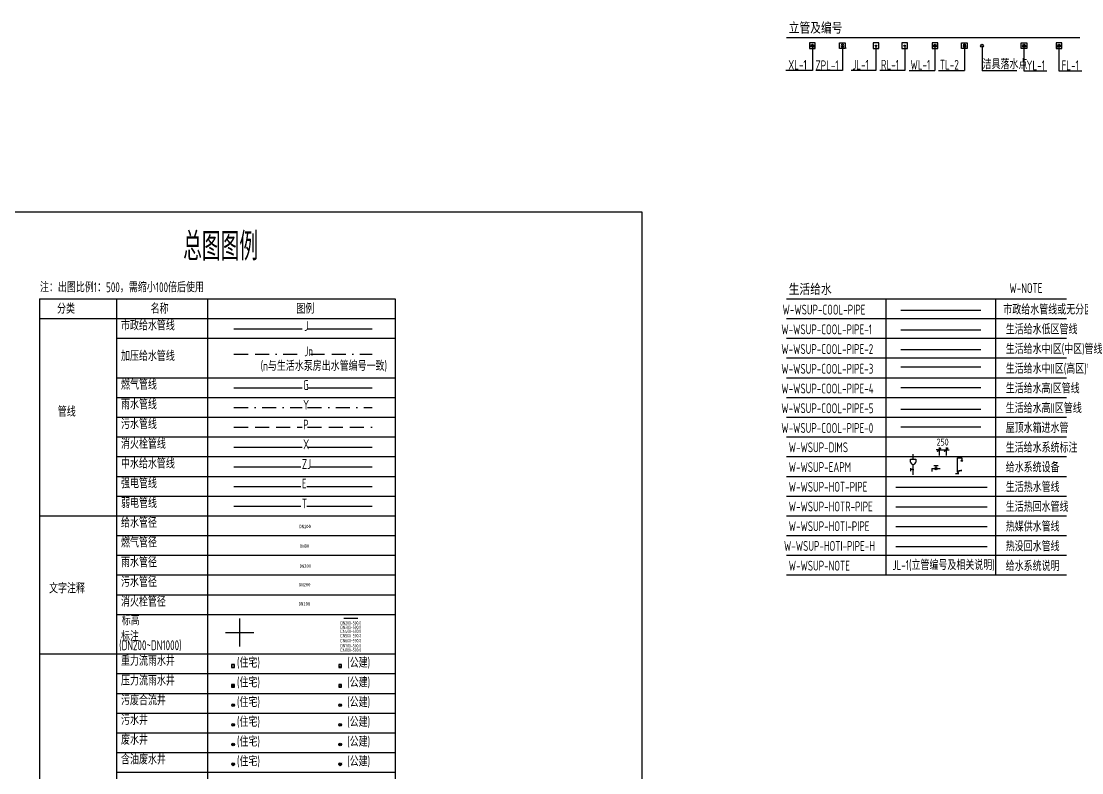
# Model space of a CAD drawing. Header units: millimetres. Extents: x -527844 to 417903, y -219119 to 112527.
# Drawn here: x 380251 to 417903, y 66931 to 93599 of the extents above; entities that cross this region are included whole.
import ezdxf

# ---------------------------------------------------------------- set-up
doc = ezdxf.new("R2010")
doc.units = ezdxf.units.MM
doc.header["$LTSCALE"] = 1000
doc.header["$MEASUREMENT"] = 0
for name, pattern in [('BORDER', [1.75, 0.5, -0.25, 0.5, -0.25, 0, -0.25]), ('CENTER2', [1.125, 0.75, -0.125, 0.125, -0.125]), ('DASHDOT', [1, 0.5, -0.25, 0, -0.25]), ('DASHED', [0.75, 0.5, -0.25])]:
    doc.linetypes.add(name, pattern=pattern)
for name, color, linetype in [('W-DRAI-DIMS', 51, 'Continuous'), ('W-DRAI-DOME-PIPE', 4, 'DASHED'), ('W-DRAI-EQPM', 50, 'Continuous'), ('W-DRAI-NOTE', 50, 'Continuous'), ('W-E-DIMS', 200, 'Continuous'), ('W-E-PIPE', 4, 'Continuous'), ('W-FRPT-HYDT-DIMS', 61, 'Continuous'), ('W-FRPT-HYDT-EQPM', 60, 'Continuous'), ('W-FRPT-HYDT-PIPE', 1, 'Continuous'), ('W-FRPT-NOTE', 60, 'Continuous'), ('W-FRPT-SPRL-EQPM', 60, 'Continuous'), ('W-GAS-DIMS', 201, 'Continuous'), ('W-GAS-NOTE', 200, 'Continuous'), ('W-GAS-PIPE', 2, 'Continuous'), ('W-NOTE', 40, 'Continuous'), ('W-NOTE-NAME', 40, 'Continuous'), ('W-PIPE', 190, 'Continuous'), ('W-RAIN-DIMS', 61, 'Continuous'), ('W-RAIN-EQPM', 60, 'Continuous'), ('W-RAIN-NOTE', 60, 'Continuous'), ('W-RAIN-PIPE', 6, 'DASHDOT'), ('W-RECL-PIPE', 6, 'Continuous'), ('W-T-DIMS', 140, 'Continuous'), ('W-T-PIPE', 6, 'Continuous'), ('W-WSUP-COOL-PIPE', 3, 'Continuous'), ('W-WSUP-COOL-PIPE-0', 3, 'Continuous'), ('W-WSUP-COOL-PIPE-1', 3, 'Continuous'), ('W-WSUP-COOL-PIPE-2', 3, 'Continuous'), ('W-WSUP-COOL-PIPE-3', 3, 'Continuous'), ('W-WSUP-COOL-PIPE-4', 3, 'Continuous'), ('W-WSUP-COOL-PIPE-5', 3, 'Continuous'), ('W-WSUP-DIMS', 41, 'Continuous'), ('W-WSUP-EQPM', 40, 'Continuous'), ('W-WSUP-HOT-PIPE', 6, 'CENTER2'), ('W-WSUP-HOTI-PIPE', 2, 'Continuous'), ('W-WSUP-HOTI-PIPE-H', 2, 'Continuous'), ('W-WSUP-HOTR-PIPE', 2, 'BORDER'), ('W-WSUP-NOTE', 40, 'Continuous')]:
    doc.layers.add(name, color=color, linetype=linetype)
doc.styles.get("Standard").update_dxf_attribs({"font": '', "width": 0.8})
doc.styles.add('TH-STYLE1', font='', dxfattribs={"width": 0.8})
doc.styles.add('TH-STYLE3', font='tssdeng.shx', dxfattribs={"width": 0.7, "bigfont": 'tssdchn.shx'})
doc.styles.add('W-text', font='', dxfattribs={"width": 0.8})
doc.styles.get('Standard').set_extended_font_data('NSimSun')
doc.styles.get('TH-STYLE1').set_extended_font_data('STFangsong')
doc.styles.get('W-text').set_extended_font_data('STFangsong')
doc.linetypes.add('J0_LINE', pattern='A,2,-0.2,["J0",Standard,S=0.15,R=0,X=-0.1,Y=-0.08],-0.2', length=2.4)
doc.linetypes.add('J1_LINE', pattern='A,2,-0.23,["J1",Standard,S=0.15,R=0,X=-0.1,Y=-0.08],-0.21', length=2.44)
doc.linetypes.add('J2_LINE', pattern='A,2,-0.23,["J2",Standard,S=0.15,R=0,X=-0.1,Y=-0.08],-0.21', length=2.44)
doc.linetypes.add('J3_LINE', pattern='A,2,-0.23,["J3",Standard,S=0.15,R=0,X=-0.1,Y=-0.08],-0.21', length=2.44)
doc.linetypes.add('J4_LINE', pattern='A,2,-0.23,["J4",Standard,S=0.15,R=0,X=-0.1,Y=-0.08],-0.21', length=2.44)
doc.linetypes.add('J5_LINE', pattern='A,2,-0.23,["J5",Standard,S=0.15,R=0,X=-0.1,Y=-0.08],-0.21', length=2.44)
doc.linetypes.add('J_LINE', pattern='A,2,-0.2,["J",Standard,S=0.15,R=0,X=-0.1,Y=-0.08],-0.1', length=2.3)
doc.linetypes.add('R_LINE', pattern='A,2,-0.28,["R",Standard,S=0.15,R=0,X=-0.1,Y=-0.08],-0.16', length=2.44)
doc.linetypes.add('RH_LINE', pattern='A,2,-0.22,["RH",Standard,S=0.15,R=0,X=-0.1,Y=-0.08],-0.22', length=2.44)
doc.linetypes.add('RM_LINE', pattern='A,2,-0.22,["RM",Standard,S=0.15,R=0,X=-0.1,Y=-0.08],-0.22', length=2.44)
doc.linetypes.add('RMH_LINE', pattern='A,2,-0.17,["RMH",Standard,S=0.15,R=0,X=-0.1,Y=-0.08],-0.27', length=2.44)
doc.dimstyles.new('TH-DIM100-W', dxfattribs={"dimscale": 100, "dimtxt": 2.5, "dimasz": 1, "dimexe": 2, "dimexo": 3, "dimgap": 1.5, "dimtad": 1, "dimdec": 0, "dimdsep": 46, "dimtxsty": 'TH-STYLE1', "dimblk1": 'ARCHTICK', "dimblk2": 'ARCHTICK', "dimsah": 1, "dimcen": -1, "dimclrd": 256, "dimclre": 256, "dimclrt": 256, "dimazin": 0, "dimtfac": 1, "dimtdec": 0, "dimtix": 1, "dimtmove": 2, "dimatfit": 0, "dimfxl": 0, "dimtolj": 1, "dimtzin": 0, "dimlwd": -1, "dimlwe": -1, "dimarcsym": 0})
doc.dimstyles.new('w-DN200', dxfattribs={"dimtxt": 1.2, "dimasz": 0.5, "dimexe": 0.5, "dimexo": 0.5, "dimgap": 0.05, "dimtad": 1, "dimdec": 1, "dimzin": 0, "dimdsep": 46, "dimtxsty": 'W-text', "dimblk": 'ARCHTICK', "dimcen": 0.09, "dimdle": 0.5, "dimse1": 1, "dimse2": 1, "dimsd1": 1, "dimsd2": 1, "dimclrd": 256, "dimclre": 256, "dimclrt": 256, "dimadec": 0, "dimazin": 0, "dimtfac": 1, "dimtdec": 1, "dimtmove": 2, "dimatfit": 2, "dimfxl": 0, "dimtolj": 1, "dimlwd": -1, "dimlwe": -1, "dimarcsym": 0})
doc.dimstyles.new('w-DN300', dxfattribs={"dimtxt": 1.2, "dimasz": 0.5, "dimexe": 0.5, "dimexo": 0.5, "dimgap": 0.05, "dimtad": 1, "dimdec": 1, "dimzin": 0, "dimdsep": 46, "dimtxsty": 'W-text', "dimblk": 'ARCHTICK', "dimcen": 0.09, "dimdle": 0.5, "dimse1": 1, "dimse2": 1, "dimsd1": 1, "dimsd2": 1, "dimclrd": 256, "dimclre": 256, "dimclrt": 256, "dimadec": 0, "dimazin": 0, "dimtfac": 1, "dimtdec": 1, "dimtmove": 2, "dimatfit": 2, "dimfxl": 0, "dimtolj": 1, "dimlwd": -1, "dimlwe": -1, "dimarcsym": 0})
doc.dimstyles.new('w-DN400', dxfattribs={"dimtxt": 1.2, "dimasz": 0.5, "dimexe": 0.5, "dimexo": 0.5, "dimgap": 0.05, "dimtad": 1, "dimdec": 1, "dimzin": 0, "dimdsep": 46, "dimtxsty": 'W-text', "dimblk": 'ARCHTICK', "dimcen": 0.09, "dimdle": 0.5, "dimse1": 1, "dimse2": 1, "dimsd1": 1, "dimsd2": 1, "dimclrd": 256, "dimclre": 256, "dimclrt": 256, "dimadec": 0, "dimazin": 0, "dimtfac": 1, "dimtdec": 1, "dimtmove": 2, "dimatfit": 2, "dimfxl": 0, "dimtolj": 1, "dimlwd": -1, "dimlwe": -1, "dimarcsym": 0})
doc.dimstyles.new('w-DN500', dxfattribs={"dimtxt": 1.2, "dimasz": 0.5, "dimexe": 0.5, "dimexo": 0.5, "dimgap": 0.05, "dimtad": 1, "dimdec": 1, "dimzin": 0, "dimdsep": 46, "dimtxsty": 'W-text', "dimblk": 'ARCHTICK', "dimcen": 0.09, "dimdle": 0.5, "dimse1": 1, "dimse2": 1, "dimsd1": 1, "dimsd2": 1, "dimclrd": 256, "dimclre": 256, "dimclrt": 256, "dimadec": 0, "dimazin": 0, "dimtfac": 1, "dimtdec": 1, "dimtmove": 2, "dimatfit": 2, "dimfxl": 0, "dimtolj": 1, "dimlwd": -1, "dimlwe": -1, "dimarcsym": 0})
doc.dimstyles.new('w-DN600', dxfattribs={"dimtxt": 1.2, "dimasz": 0.5, "dimexe": 0.5, "dimexo": 0.5, "dimgap": 0.05, "dimtad": 1, "dimdec": 1, "dimzin": 0, "dimdsep": 46, "dimtxsty": 'W-text', "dimblk": 'ARCHTICK', "dimcen": 0.09, "dimdle": 0.5, "dimse1": 1, "dimse2": 1, "dimsd1": 1, "dimsd2": 1, "dimclrd": 256, "dimclre": 256, "dimclrt": 256, "dimadec": 0, "dimazin": 0, "dimtfac": 1, "dimtdec": 1, "dimtmove": 2, "dimatfit": 2, "dimfxl": 0, "dimtolj": 1, "dimlwd": -1, "dimlwe": -1, "dimarcsym": 0})
doc.dimstyles.new('w-DN700', dxfattribs={"dimtxt": 1.2, "dimasz": 0.5, "dimexe": 0.5, "dimexo": 0.5, "dimgap": 0.05, "dimtad": 1, "dimdec": 1, "dimzin": 0, "dimdsep": 46, "dimtxsty": 'W-text', "dimblk": 'ARCHTICK', "dimcen": 0.09, "dimdle": 0.5, "dimse1": 1, "dimse2": 1, "dimsd1": 1, "dimsd2": 1, "dimclrd": 256, "dimclre": 256, "dimclrt": 256, "dimadec": 0, "dimazin": 0, "dimtfac": 1, "dimtdec": 1, "dimtmove": 2, "dimatfit": 2, "dimfxl": 0, "dimtolj": 1, "dimlwd": -1, "dimlwe": -1, "dimarcsym": 0})
doc.dimstyles.new('w-DN800', dxfattribs={"dimtxt": 1.2, "dimasz": 0.5, "dimexe": 0.5, "dimexo": 0.5, "dimgap": 0.05, "dimtad": 1, "dimdec": 1, "dimzin": 0, "dimdsep": 46, "dimtxsty": 'W-text', "dimblk": 'ARCHTICK', "dimcen": 0.09, "dimdle": 0.5, "dimse1": 1, "dimse2": 1, "dimsd1": 1, "dimsd2": 1, "dimclrd": 256, "dimclre": 256, "dimclrt": 256, "dimadec": 0, "dimazin": 0, "dimtfac": 1, "dimtdec": 1, "dimtmove": 2, "dimatfit": 2, "dimfxl": 0, "dimtolj": 1, "dimlwd": -1, "dimlwe": -1, "dimarcsym": 0})

# ---------------------------------------------------------------- blocks, each defined once
blk = doc.blocks.new('*U139')
at = {"layer": 'W-WSUP-DIMS', "style": 'TH-STYLE1', "width": 0.8}
blk.add_text('DN100', height=1.25, dxfattribs=at).set_placement((0.49, 0.35))
blk = doc.blocks.new('*U142')
at = {"layer": 'W-DRAI-DIMS', "style": 'TH-STYLE1', "width": 0.8}
blk.add_text('DN200', height=1.25, dxfattribs=at).set_placement((0.71, 0.42))
blk = doc.blocks.new('*U143')
at = {"layer": 'W-FRPT-HYDT-DIMS', "style": 'TH-STYLE1', "width": 0.8}
blk.add_text('DN100', height=1.25, dxfattribs=at).set_placement((0.51, 0.78))
blk = doc.blocks.new('*U141')
at = {"layer": 'W-RAIN-DIMS', "style": 'TH-STYLE1', "width": 0.8}
blk.add_text('DN200', height=1.25, dxfattribs=at).set_placement((0.37, 0.26))
blk = doc.blocks.new('*U140')
at = {"layer": 'W-GAS-DIMS', "style": 'TH-STYLE1', "width": 0.8}
blk.add_text('DN80', height=1.25, dxfattribs=at).set_placement((0.5, 0.75))
blk = doc.blocks.new('*U134')
at = {"layer": 'W-DRAI-NOTE'}
for p, q in [((0, 5), (0, 0)), ((-5, 0), (0, 0)), ((0, 0), (5, 0)), ((0, 0), (0, -5))]:
    blk.add_line(p, q, dxfattribs=at)
blk = doc.blocks.new('*D310')
at = {"layer": 'Defpoints', "color": 0, "transparency": 16777216}
for p in [(391702, 72423), (392202, 72423), (392202, 72346)]:
    blk.add_point(p, dxfattribs=at)
at = {"transparency": 16777216, "insert": (391952, 72248), "char_height": 120, "attachment_point": 5, "style": 'TH-STYLE3'}
blk.add_mtext('\\A1;DN200-500.0', dxfattribs=at)
blk = doc.blocks.new('_ArchTick')
at = {"const_width": 0.5}
blk.add_lwpolyline([(-0.7, -0.7), (0.7, 0.7)], dxfattribs=at)
blk = doc.blocks.new('*D304')
at = {"layer": 'Defpoints', "color": 0, "transparency": 16777216}
for p in [(391702, 72346), (392202, 72346), (392202, 72269)]:
    blk.add_point(p, dxfattribs=at)
at = {"transparency": 16777216, "insert": (391952, 72096), "char_height": 120, "attachment_point": 5, "style": 'TH-STYLE3'}
blk.add_mtext('\\A1;DN300-500.0', dxfattribs=at)
blk = doc.blocks.new('*D305')
at = {"layer": 'Defpoints', "color": 0, "transparency": 16777216}
for p in [(391702, 72269), (392202, 72269), (392202, 72192)]:
    blk.add_point(p, dxfattribs=at)
at = {"transparency": 16777216, "insert": (391952, 71955), "char_height": 120, "attachment_point": 5, "style": 'TH-STYLE3'}
blk.add_mtext('\\A1;DN400-500.0', dxfattribs=at)
blk = doc.blocks.new('*D306')
at = {"layer": 'Defpoints', "color": 0, "transparency": 16777216}
for p in [(391702, 72192), (392202, 72192), (392202, 72116)]:
    blk.add_point(p, dxfattribs=at)
at = {"transparency": 16777216, "insert": (391952, 71797), "char_height": 120, "attachment_point": 5, "style": 'TH-STYLE3'}
blk.add_mtext('\\A1;DN500-500.0', dxfattribs=at)
blk = doc.blocks.new('*D307')
at = {"layer": 'Defpoints', "color": 0, "transparency": 16777216}
for p in [(391702, 72116), (392202, 72116), (392202, 72039)]:
    blk.add_point(p, dxfattribs=at)
at = {"transparency": 16777216, "insert": (391952, 71621), "char_height": 120, "attachment_point": 5, "style": 'TH-STYLE3'}
blk.add_mtext('\\A1;DN600-500.0', dxfattribs=at)
blk = doc.blocks.new('*D308')
at = {"layer": 'Defpoints', "color": 0, "transparency": 16777216}
for p in [(391702, 72039), (392202, 72039), (392202, 71962)]:
    blk.add_point(p, dxfattribs=at)
at = {"transparency": 16777216, "insert": (391952, 71436), "char_height": 120, "attachment_point": 5, "style": 'TH-STYLE3'}
blk.add_mtext('\\A1;DN700-500.0', dxfattribs=at)
blk = doc.blocks.new('*D309')
at = {"layer": 'Defpoints', "color": 0, "transparency": 16777216}
for p in [(391702, 71962), (392202, 71962), (392202, 71885)]:
    blk.add_point(p, dxfattribs=at)
at = {"transparency": 16777216, "insert": (391952, 71285), "char_height": 120, "attachment_point": 5, "style": 'TH-STYLE3'}
blk.add_mtext('\\A1;DN800-500.0', dxfattribs=at)
blk = doc.blocks.new('*U268')
at = {"layer": 'W-NOTE'}
blk.add_lwpolyline([(0, 0), (1146, 0), (1146, 574), (0, 574)], close=True, dxfattribs=at)
blk = doc.blocks.new('总图含油废水井')
h = blk.add_hatch(color=8)
edge = h.paths.add_edge_path()
edge.add_arc((0, 0.01), 0.5, 0, 360)
at = {"layer": 'Defpoints'}
for p, q in [((-0.1, 0), (0.1, 0)), ((0, 0.1), (0, -0.1))]:
    blk.add_line(p, q, dxfattribs=at)
at = {"layer": 'W-DRAI-EQPM'}
blk.add_circle((0, 0.01), 0.5, dxfattribs=at)
blk = doc.blocks.new('总图污水井')
at = {"layer": 'Defpoints'}
for p, q in [((-0.1, 0), (0.1, 0)), ((0, 0.1), (0, -0.1))]:
    blk.add_line(p, q, dxfattribs=at)
at = {"layer": 'W-DRAI-EQPM'}
blk.add_circle((0, 0.01), 0.5, dxfattribs=at)
blk = doc.blocks.new('总图重力流雨水井')
at = {"layer": 'Defpoints'}
for p, q in [((-0.07, -0.07), (0.07, 0.07)), ((-0.07, 0.07), (0.07, -0.07))]:
    blk.add_line(p, q, dxfattribs=at)
at = {"layer": 'W-RAIN-EQPM'}
blk.add_lwpolyline([(-0.5, -0.5), (0.5, -0.5), (0.5, 0.5), (-0.5, 0.5)], close=True, dxfattribs=at)
blk = doc.blocks.new('*U144')
at = {"layer": 'Defpoints'}
for p, q in [((-0.07, -0.07), (0.07, 0.07)), ((-0.07, 0.07), (0.07, -0.07))]:
    blk.add_line(p, q, dxfattribs=at)
at = {"layer": 'W-RAIN-EQPM'}
blk.add_lwpolyline([(-0.5, -0.5), (0.5, -0.5), (0.5, 0.5), (-0.5, 0.5)], close=True, dxfattribs=at)
blk = doc.blocks.new('总体重力流雨水井')
at = {"layer": 'W-RAIN-EQPM', "xscale": 100, "yscale": 100, "zscale": 100}
blk.add_blockref('*U144', (0, 0), dxfattribs=at)
at = {"layer": 'Defpoints', "style": 'TH-STYLE1', "width": 0.7}
blk.add_attdef('-', (79, 28), '', height=50, dxfattribs=at)
blk = doc.blocks.new('*U285')
at = {"layer": 'W-RAIN-EQPM', "xscale": 100, "yscale": 100, "zscale": 100}
blk.add_blockref('*U144', (0, 0), dxfattribs=at)
at = {"layer": 'Defpoints', "style": 'TH-STYLE1', "width": 0.7}
blk.add_attdef('-', (79, 28), '', height=50, dxfattribs=at)
blk = doc.blocks.new('总图压力流雨水井')
blk.add_hatch(color=8).paths.add_polyline_path([(-0.5, -0.5), (0.5, -0.5), (0.5, 0.5), (-0.5, 0.5)])
at = {"layer": 'Defpoints'}
for p, q in [((-0.07, -0.07), (0.07, 0.07)), ((-0.07, 0.07), (0.07, -0.07))]:
    blk.add_line(p, q, dxfattribs=at)
at = {"layer": 'W-RAIN-EQPM'}
blk.add_lwpolyline([(-0.5, -0.5), (0.5, -0.5), (0.5, 0.5), (-0.5, 0.5)], close=True, dxfattribs=at)
blk = doc.blocks.new('总图污废合流井')
at = {"layer": 'Defpoints'}
for p, q in [((-0.1, 0), (0.1, 0)), ((0, 0.1), (0, -0.1))]:
    blk.add_line(p, q, dxfattribs=at)
at = {"layer": 'W-DRAI-EQPM'}
blk.add_circle((0, 0.01), 0.5, dxfattribs=at)
blk = doc.blocks.new('总图废水井')
at = {"layer": 'Defpoints'}
for p, q in [((-0.1, 0), (0.1, 0)), ((0, 0.1), (0, -0.1))]:
    blk.add_line(p, q, dxfattribs=at)
at = {"layer": 'W-DRAI-EQPM'}
for p, q in [((-0.36, 0.36), (0.35, -0.35)), ((0.35, 0.35), (-0.35, -0.35))]:
    blk.add_line(p, q, dxfattribs=at)
blk.add_circle((0, 0.01), 0.5, dxfattribs=at)
blk = doc.blocks.new('总体含油废水井')
h = blk.add_hatch(color=8)
edge = h.paths.add_edge_path()
edge.add_arc((0, 1), 50, 0, 360)
edge = h.paths.add_edge_path(flags=16)
edge.add_line((-10, 0), (10, 0))
edge = h.paths.add_edge_path(flags=16)
edge.add_line((0, 10), (0, -10))
at = {"layer": 'W-DRAI-EQPM', "xscale": 100, "yscale": 100, "zscale": 100}
blk.add_blockref('总图污水井', (0, 0), dxfattribs=at)
at = {"layer": 'Defpoints', "style": 'TH-STYLE1', "width": 0.7}
blk.add_attdef('1', (72, 32), '', height=50, dxfattribs=at)
blk = doc.blocks.new('总体污废合流井')
at = {"layer": 'W-DRAI-EQPM', "xscale": 100, "yscale": 100, "zscale": 100}
blk.add_blockref('总图污水井', (0, 0), dxfattribs=at)
at = {"layer": 'Defpoints', "style": 'TH-STYLE1', "width": 0.7}
blk.add_attdef('-', (72, 32), '', height=50, dxfattribs=at)
blk = doc.blocks.new('总体污水井')
at = {"layer": 'W-DRAI-EQPM', "xscale": 100, "yscale": 100, "zscale": 100}
blk.add_blockref('总图污水井', (0, 0), dxfattribs=at)
at = {"layer": 'Defpoints', "style": 'TH-STYLE1', "width": 0.7}
blk.add_attdef('1', (72, 32), '', height=50, dxfattribs=at)
blk = doc.blocks.new('总体废水井')
at = {"layer": 'W-DRAI-EQPM'}
for p, q in [((35, -35), (-35, 35)), ((-35, -35), (35, 35))]:
    blk.add_line(p, q, dxfattribs=at)
at = {"layer": 'W-DRAI-EQPM', "xscale": 100, "yscale": 100, "zscale": 100}
blk.add_blockref('总图污水井', (0, 0), dxfattribs=at)
at = {"layer": 'Defpoints', "style": 'TH-STYLE1', "width": 0.7}
blk.add_attdef('1', (72, 31), '', height=50, dxfattribs=at)
blk = doc.blocks.new('A$C47AC231B')
at = {"layer": 'Defpoints'}
for p, q in [((125, 100), (75, 100)), ((100, 75), (100, 125))]:
    blk.add_line(p, q, dxfattribs=at)
blk.add_lwpolyline([(0, 0), (200, 0), (200, 200), (0, 200)], close=True, dxfattribs=at)
at = {"layer": 'W-FRPT-HYDT-EQPM'}
blk.add_circle((100, 100), 50, dxfattribs=at)
at = {"layer": 'Defpoints', "insert": (153, 47), "char_height": 70, "width": 89.21, "attachment_point": 3, "rotation": 90, "style": 'TH-STYLE3'}
blk.add_mtext('XH', dxfattribs=at)
blk = doc.blocks.new('A$C58B12E6E')
blk.add_circle((0, 0), 50)
at = {"layer": 'Defpoints'}
for p, q in [((0, 25), (-25, 25)), ((-25, 0), (-25, 25)), ((25, 0), (-25, 0)), ((-25, 0), (-25, -25)), ((0, -25), (0, 25)), ((0, 25), (25, 25)), ((25, 0), (25, 25)), ((0, -25), (-25, -25)), ((0, -25), (25, -25)), ((25, 0), (25, -25))]:
    blk.add_line(p, q, dxfattribs=at)
blk.add_lwpolyline([(-100, -100), (100, -100), (100, 100), (-100, 100)], close=True, dxfattribs=at)
at = {"layer": 'Defpoints', "style": 'W-text', "width": 0.8}
blk.add_text('W', height=80, dxfattribs=at).set_placement((-101, -94))
blk = doc.blocks.new('2019_0308_200857', base_point=(411616, 92730))
at = {"layer": 'Defpoints'}
for p, q in [((411641, 92730), (411591, 92730)), ((411616, 92705), (411616, 92755))]:
    blk.add_line(p, q, dxfattribs=at)
blk.add_lwpolyline([(411516, 92630), (411716, 92630), (411716, 92830), (411516, 92830)], close=True, dxfattribs=at)
at = {"layer": 'W-PIPE'}
blk.add_circle((411616, 92730), 25, dxfattribs=at)
at = {"layer": 'Defpoints', "insert": (411668, 92703), "char_height": 50, "width": 49.72, "attachment_point": 1, "style": 'W-text'}
blk.add_mtext('R', dxfattribs=at)
blk = doc.blocks.new('A$C1C5C0B75')
at = {"layer": 'Defpoints'}
for p, q in [((25, 0), (-25, 0)), ((0, -25), (0, 25))]:
    blk.add_line(p, q, dxfattribs=at)
blk.add_lwpolyline([(-100, -100), (100, -100), (100, 100), (-100, 100)], close=True, dxfattribs=at)
at = {"layer": 'W-PIPE'}
blk.add_circle((0, 0), 25, dxfattribs=at)
at = {"layer": 'Defpoints', "insert": (59, -19), "char_height": 50, "width": 49.72, "attachment_point": 1, "style": 'W-text'}
blk.add_mtext('J', dxfattribs=at)
blk = doc.blocks.new('A$C6BDE4816')
at = {"layer": 'Defpoints'}
blk.add_hatch(color=256, dxfattribs=at).paths.add_polyline_path([(-25, 0), (-50, 0, 1), (50, 0), (25, 0, -1)])
blk.add_circle((0, 0), 50)
for p, q in [((-25, 0), (-50, 0)), ((25, 0), (-25, 0)), ((0, -25), (0, 25)), ((25, 0), (50, 0))]:
    blk.add_line(p, q, dxfattribs=at)
blk.add_lwpolyline([(-100, 100), (100, 100), (100, -100), (-100, -100)], close=True, dxfattribs=at)
blk.add_circle((0, 0), 25, dxfattribs=at)
at = {"layer": 'Defpoints', "style": 'W-text', "width": 0.8}
blk.add_text('Y', height=80, dxfattribs=at).set_placement((38, -94))
blk = doc.blocks.new('A$C5E4A3C21')
at = {"layer": 'Defpoints'}
for points in [[(-25, 0, 0.414214), (0, -25), (0, 0)], [(25, 0, 0.414214), (0, 25), (0, 0)]]:
    blk.add_hatch(color=256, dxfattribs=at).paths.add_polyline_path(points)
for p, q in [((25, 0), (-25, 0)), ((0, -25), (0, 25))]:
    blk.add_line(p, q, dxfattribs=at)
blk.add_lwpolyline([(-100, -100), (100, -100), (100, 100), (-100, 100)], close=True, dxfattribs=at)
blk.add_circle((0, 0), 25, dxfattribs=at)
at = {"layer": 'W-PIPE'}
blk.add_circle((0, 0), 50, dxfattribs=at)
at = {"layer": 'Defpoints', "style": 'W-text', "width": 0.8}
blk.add_text('X', height=80, dxfattribs=at).set_placement((30, -95))
blk = doc.blocks.new('立管及编号', base_point=(412627, 93022))
at = {"layer": 'Defpoints'}
blk.add_line((407419, 93022), (417834, 93022), dxfattribs=at)
at = {"layer": 'W-DRAI-NOTE'}
for p, q in [((412691, 92730), (412691, 91851)), ((413737, 92730), (413737, 91851)), ((414361, 92730), (414361, 91843)), ((417097, 91827), (417097, 92730)), ((411775, 91851), (412691, 91851)), ((412821, 91851), (413737, 91851)), ((415593, 91843), (414361, 91843)), ((417900, 91827), (417097, 91827))]:
    blk.add_line(p, q, dxfattribs=at)
blk.add_circle((414361, 92730), 50, dxfattribs=at)
at = {"layer": 'W-FRPT-NOTE'}
for p, q in [((408338, 92730), (408338, 91851)), ((409407, 92730), (409407, 91851)), ((408338, 91851), (407396, 91851)), ((409407, 91851), (408464, 91851))]:
    blk.add_line(p, q, dxfattribs=at)
at = {"layer": 'W-RAIN-NOTE'}
for p, q in [((415853, 91827), (415853, 92730)), ((416657, 91827), (415853, 91827))]:
    blk.add_line(p, q, dxfattribs=at)
at = {"layer": 'W-WSUP-NOTE'}
for p, q in [((410597, 92730), (410597, 91851)), ((411616, 92730), (411616, 91851)), ((410597, 91851), (409718, 91851)), ((411616, 91851), (410738, 91851))]:
    blk.add_line(p, q, dxfattribs=at)
at = {"layer": 'Defpoints'}
blk.add_blockref('2019_0308_200857', (411616, 92730), dxfattribs=at)
at = {"layer": 'W-DRAI-EQPM'}
for p in [(412691, 92730), (417097, 92730)]:
    blk.add_blockref('A$C58B12E6E', p, dxfattribs=at)
at = {"layer": 'W-DRAI-EQPM', "xscale": -1}
blk.add_blockref('A$C58B12E6E', (413737, 92730), dxfattribs=at)
at = {"layer": 'W-FRPT-HYDT-EQPM', "xscale": -1, "rotation": 90.00043403717733}
blk.add_blockref('A$C47AC231B', (409507, 92830, 0), dxfattribs=at)
at = {"layer": 'W-FRPT-SPRL-EQPM'}
blk.add_blockref('A$C5E4A3C21', (408338, 92730), dxfattribs=at)
at = {"layer": 'W-PIPE'}
for name, p in [('A$C1C5C0B75', (410597, 92730)), ('A$C6BDE4816', (415853, 92730))]:
    blk.add_blockref(name, p, dxfattribs=at)
at = {"layer": 'W-DRAI-NOTE', "style": 'TH-STYLE3', "width": 0.7}
blk.add_text('洁具落水点', height=350, dxfattribs=at).set_placement((414382, 91898))
for s, p in [('WL-1', (411821, 91878)), ('TL-2', (412866, 91878)), ('FL-1', (417186, 91858))]:
    blk.add_text(s, height=350, rotation=360, dxfattribs=at).set_placement(p)
at = {"layer": 'W-FRPT-NOTE', "style": 'TH-STYLE3', "width": 0.7}
for s, p in [('XL-1', (407485, 91877, 0)), ('ZPL-1', (408451, 91860, 0))]:
    blk.add_text(s, height=350, dxfattribs=at).set_placement(p)
at = {"layer": 'W-NOTE', "style": 'TH-STYLE1', "width": 0.8}
blk.add_text('立管及编号', height=350, dxfattribs=at).set_placement((407498, 93195))
at = {"layer": 'W-RAIN-NOTE', "style": 'TH-STYLE3', "width": 0.7}
blk.add_text('YL-1', height=350, dxfattribs=at).set_placement((415942, 91858))
at = {"layer": 'W-WSUP-NOTE', "style": 'TH-STYLE3', "width": 0.7}
for s, p in [('JL-1', (409757, 91879)), ('RL-1', (410777, 91879))]:
    blk.add_text(s, height=350, rotation=360, dxfattribs=at).set_placement(p)
blk = doc.blocks.new('*U186')
at = {"layer": 'W-WSUP-EQPM'}
h = blk.add_hatch(color=256, dxfattribs=at)
h.paths.add_polyline_path([(-150, -40, 0.198912), (-122, -28), (-150, 0), (-190, 0, 0.414214)])
h.paths.add_polyline_path([(-150, 0), (-178, 28, 0.198912), (-190, 0)])
h.paths.add_polyline_path([(-122, -28, 0.668179), (-150, 40, 0.198912), (-178, 28), (-150, 0)])
at = {"layer": 'W-WSUP-COOL-PIPE'}
for q in [(0, 0), (-300, -100)]:
    blk.add_line((-300, 0), q, dxfattribs=at)
at = {"layer": 'W-WSUP-EQPM'}
for p, q in [((-75, 100), (-225, 100)), ((-150, 0), (-150, 100))]:
    blk.add_line(p, q, dxfattribs=at)
blk.add_circle((-150, 0), 40, dxfattribs=at)
blk = doc.blocks.new('*U188')
at = {"layer": 'W-WSUP-EQPM'}
for p, q in [((78, 53), (78, 553)), ((78, 553), (228, 553)), ((228, 478), (191, 443)), ((191, 443), (266, 443)), ((228, 553), (228, 553)), ((228, 553), (228, 553)), ((228, 553), (228, 478)), ((228, 478), (266, 443)), ((0, 0), (100, 0)), ((50, 0), (156, 106)), ((78, 53), (103, 53)), ((100, 25), (100, -25)), ((106, 106), (206, 106)), ((206, 131), (206, 81))]:
    blk.add_line(p, q, dxfattribs=at)
blk = doc.blocks.new('自动排气阀系统')
at = {"layer": 'W-WSUP-COOL-PIPE'}
for p, q in [((0, 563), (0, 732)), ((0, 0), (0, 373))]:
    blk.add_line(p, q, dxfattribs=at)
at = {"layer": 'W-WSUP-EQPM'}
for p, q in [((-92, 456), (-92, 563)), ((-92, 563), (92, 563)), ((92, 563), (92, 456)), ((-100, 237), (-100, 137)), ((0, 187), (-100, 187))]:
    blk.add_line(p, q, dxfattribs=at)
at = {"layer": 'W-WSUP-EQPM', "const_width": 33.8}
blk.add_lwpolyline([(-12, 175, -1), (12, 199, -1)], format="xyb", close=True, dxfattribs=at)
at = {"layer": 'W-WSUP-EQPM'}
blk.add_arc((0, 466), 92.5, 186.0401, 353.9599, dxfattribs=at)
blk = doc.blocks.new('*D349')
at = {"layer": 'Defpoints', "color": 0, "transparency": 16777216}
for p in [(412839, 78778), (413089, 78776), (413089, 78392, 0)]:
    blk.add_point(p, dxfattribs=at)
at = {"layer": 'W-WSUP-DIMS', "transparency": 16777216}
for p, q in [((412839, 78392, 0), (412739, 78392, 0)), ((412839, 78478, 0), (412839, 78192, 0)), ((412839, 78392, 0), (413089, 78392, 0)), ((413089, 78476, 0), (413089, 78192, 0)), ((413089, 78392, 0), (413189, 78392, 0))]:
    blk.add_line(p, q, dxfattribs=at)
at = {"layer": 'W-WSUP-DIMS', "transparency": 16777216, "xscale": 100, "yscale": 100, "zscale": 100}
blk.add_blockref('_ArchTick', (412839, 78392, 0), dxfattribs=at)
at = {"layer": 'W-WSUP-DIMS', "transparency": 16777216, "xscale": 100, "yscale": 100, "zscale": 100, "rotation": 180}
blk.add_blockref('_ArchTick', (413089, 78392, 0), dxfattribs=at)
at = {"layer": 'W-WSUP-DIMS', "transparency": 16777216, "insert": (412964, 78667, 0), "char_height": 250, "attachment_point": 5, "style": 'TH-STYLE3'}
blk.add_mtext('\\A1;250', dxfattribs=at)
blk = doc.blocks.new('生活给水', base_point=(407418.9, 83749.3))
at = {"layer": 'Defpoints'}
for p, q in [((407418.9, 83749.3), (417361.9, 83749.3)), ((410951.8, 83749.3), (410951.8, 73949.3)), ((414845, 83749.3), (414845, 73949.3)), ((407418.9, 83049.3), (417361.9, 83049.3)), ((407418.9, 82349.3), (417361.9, 82349.3)), ((407418.9, 81649.3), (417361.9, 81649.3)), ((407418.9, 80949.3), (417361.9, 80949.3)), ((407418.9, 80249.3), (417361.9, 80249.3)), ((407418.9, 79549.3), (417361.9, 79549.3)), ((407418.9, 78849.3), (417361.9, 78849.3)), ((407418.9, 78149.3), (417361.9, 78149.3)), ((407418.9, 77449.3), (417361.9, 77449.3)), ((407418.9, 76749.3), (417361.9, 76749.3)), ((407418.9, 76049.3), (417361.9, 76049.3)), ((407418.9, 75349.3), (417361.9, 75349.3)), ((407418.9, 74649.3), (417361.9, 74649.3)), ((407418.9, 73949.3), (417361.9, 73949.3))]:
    blk.add_line(p, q, dxfattribs=at)
at = {"layer": 'W-WSUP-COOL-PIPE', "linetype": 'J_LINE'}
blk.add_line((411473.4, 83340.9), (414323.1, 83340.9), dxfattribs=at)
at = {"layer": 'W-WSUP-COOL-PIPE-0', "linetype": 'J0_LINE'}
blk.add_line((411473.4, 79212.3), (414323.1, 79212.3), dxfattribs=at)
at = {"layer": 'W-WSUP-COOL-PIPE-1', "linetype": 'J1_LINE'}
blk.add_line((411473.4, 82653.5), (414323.1, 82653.5), dxfattribs=at)
at = {"layer": 'W-WSUP-COOL-PIPE-2', "linetype": 'J2_LINE'}
blk.add_line((411473.4, 81953.5), (414323.1, 81953.5), dxfattribs=at)
at = {"layer": 'W-WSUP-COOL-PIPE-3', "linetype": 'J3_LINE'}
blk.add_line((411473.4, 81335.6), (414323.1, 81335.6), dxfattribs=at)
at = {"layer": 'W-WSUP-COOL-PIPE-4', "linetype": 'J4_LINE'}
blk.add_line((411473.4, 80598.9), (414323.1, 80598.9), dxfattribs=at)
at = {"layer": 'W-WSUP-COOL-PIPE-5', "linetype": 'J5_LINE'}
blk.add_line((411473.4, 79834.8), (414323.1, 79834.8), dxfattribs=at)
at = {"layer": 'W-WSUP-HOT-PIPE', "linetype": 'R_LINE'}
blk.add_line((411304.4, 77066.2), (414538.1, 77066.2), dxfattribs=at)
at = {"layer": 'W-WSUP-HOTI-PIPE', "linetype": 'RM_LINE'}
blk.add_line((411304.4, 75666.2), (414538.1, 75666.2), dxfattribs=at)
at = {"layer": 'W-WSUP-HOTI-PIPE-H', "linetype": 'RMH_LINE'}
blk.add_line((411304.4, 74966.2), (414538.1, 74966.2), dxfattribs=at)
at = {"layer": 'W-WSUP-HOTR-PIPE', "linetype": 'RH_LINE'}
blk.add_line((411304.4, 76366.2), (414538.1, 76366.2), dxfattribs=at)
at = {"layer": 'W-WSUP-EQPM'}
for name, p in [('自动排气阀系统', (411918.2, 77500.6)), ('*U188', (413418.4, 77551.4)), ('*U186', (412877.5, 77725.1))]:
    blk.add_blockref(name, p, dxfattribs=at)
at = {"layer": 'W-NOTE'}
for s, style, width, p in [('生活给水', 'TH-STYLE1', 0.8, (407497.7, 83922.3)), ('W-NOTE', 'TH-STYLE3', 0.7, (415333.6, 83954.1)), ('市政给水管线或无分区管线', 'TH-STYLE3', 0.7, (415118.7, 83192.7)), ('生活给水低区管线', 'TH-STYLE3', 0.7, (415203.1, 82492.7)), ('生活给水中I区(中区)管线', 'TH-STYLE3', 0.7, (415203.1, 81792.7)), ('生活给水中II区(高区)管线', 'TH-STYLE3', 0.7, (415203.1, 81092.7)), ('生活给水高I区管线', 'TH-STYLE3', 0.7, (415203.1, 80392.7)), ('生活给水高II区管线', 'TH-STYLE3', 0.7, (415203.1, 79692.7)), ('屋顶水箱进水管', 'TH-STYLE3', 0.7, (415203.1, 78992.7)), ('生活给水系统标注', 'TH-STYLE3', 0.7, (415203.1, 78292.7)), ('给水系统设备', 'TH-STYLE3', 0.7, (415203.1, 77592.7)), ('生活热水管线', 'TH-STYLE3', 0.7, (415203.1, 76892.7)), ('生活热回水管线', 'TH-STYLE3', 0.7, (415203.1, 76192.7)), ('热媒供水管线', 'TH-STYLE3', 0.7, (415203.1, 75492.7)), ('热没回水管线', 'TH-STYLE3', 0.7, (415203.1, 74792.7)), ('给水系统说明', 'TH-STYLE3', 0.7, (415203.1, 74092.7))]:
    blk.add_text(s, height=350, dxfattribs=dict(at, style=style, width=width)).set_placement(p)
at = {"layer": 'W-WSUP-COOL-PIPE', "linetype": 'J4_LINE', "style": 'TH-STYLE3', "width": 0.7}
blk.add_text('W-WSUP-COOL-PIPE', height=350, dxfattribs=at).set_placement((407278.6, 83191))
at = {"layer": 'W-WSUP-COOL-PIPE-0', "linetype": 'J4_LINE', "style": 'TH-STYLE3', "width": 0.7}
blk.add_text('W-WSUP-COOL-PIPE-0', height=350, dxfattribs=at).set_placement((407236, 78991))
at = {"layer": 'W-WSUP-COOL-PIPE-1', "linetype": 'J4_LINE', "style": 'TH-STYLE3', "width": 0.7}
blk.add_text('W-WSUP-COOL-PIPE-1', height=350, dxfattribs=at).set_placement((407236, 82491))
at = {"layer": 'W-WSUP-COOL-PIPE-2', "linetype": 'J4_LINE', "style": 'TH-STYLE3', "width": 0.7}
blk.add_text('W-WSUP-COOL-PIPE-2', height=350, dxfattribs=at).set_placement((407236, 81791))
at = {"layer": 'W-WSUP-COOL-PIPE-3', "linetype": 'J4_LINE', "style": 'TH-STYLE3', "width": 0.7}
blk.add_text('W-WSUP-COOL-PIPE-3', height=350, dxfattribs=at).set_placement((407236, 81091))
at = {"layer": 'W-WSUP-COOL-PIPE-4', "linetype": 'J4_LINE', "style": 'TH-STYLE3', "width": 0.7}
blk.add_text('W-WSUP-COOL-PIPE-4', height=350, dxfattribs=at).set_placement((407236, 80391))
at = {"layer": 'W-WSUP-COOL-PIPE-5', "linetype": 'J4_LINE', "style": 'TH-STYLE3', "width": 0.7}
blk.add_text('W-WSUP-COOL-PIPE-5', height=350, dxfattribs=at).set_placement((407236, 79691))
at = {"layer": 'W-WSUP-DIMS', "style": 'TH-STYLE3', "width": 0.7}
blk.add_text('W-WSUP-DIMS', height=350, dxfattribs=at).set_placement((407497.7, 78304.7))
at = {"layer": 'W-WSUP-EQPM', "style": 'TH-STYLE3', "width": 0.7}
blk.add_text('W-WSUP-EAPM', height=350, dxfattribs=at).set_placement((407497.7, 77604.7))
at = {"layer": 'W-WSUP-HOT-PIPE', "linetype": 'R_LINE', "style": 'TH-STYLE3', "width": 0.7}
blk.add_text('W-WSUP-HOT-PIPE', height=350, dxfattribs=at).set_placement((407497.7, 76904.7))
at = {"layer": 'W-WSUP-HOTI-PIPE', "linetype": 'R_LINE', "style": 'TH-STYLE3', "width": 0.7}
blk.add_text('W-WSUP-HOTI-PIPE', height=350, dxfattribs=at).set_placement((407497.7, 75504.7))
at = {"layer": 'W-WSUP-HOTI-PIPE-H', "style": 'TH-STYLE3', "width": 0.7}
blk.add_text('W-WSUP-HOTI-PIPE-H', height=350, dxfattribs=at).set_placement((407329.7, 74804.7))
at = {"layer": 'W-WSUP-HOTR-PIPE', "style": 'TH-STYLE3', "width": 0.7}
blk.add_text('W-WSUP-HOTR-PIPE', height=350, dxfattribs=at).set_placement((407497.7, 76204.7))
at = {"layer": 'W-WSUP-NOTE', "style": 'TH-STYLE3', "width": 0.7}
for s, p in [('W-WSUP-NOTE', (407497.7, 74104.7)), ('JL-1(立管编号及相关说明)', (411185.1, 74127.8))]:
    blk.add_text(s, height=350, rotation=360, dxfattribs=at).set_placement(p)
at = {"layer": 'W-WSUP-DIMS'}
dim = blk.add_linear_dim(base=(413089, 78392.3, 0), p1=(412839, 78778.3), p2=(413089, 78776.4), dimstyle='TH-DIM100-W', override={"dimtxsty": 'TH-STYLE3'}, dxfattribs=at)
dim.commit()
dim.dimension.update_dxf_attribs({"geometry": '*D349', "text_midpoint": (412964, 78667.3, 0)})

msp = doc.modelspace()

# ---------------------------------------------------------------- linework, layer by layer
for p, q in [((380896.89, 83749.28), (393530.85, 83749.28)), ((380896.89, 83749.28), (380896.89, 46549.28)), ((383632.2, 83749.28), (383632.2, 58549.28)), ((386867.51, 83749.28), (386867.51, 58549.28)), ((393530.85, 83749.28), (393530.85, 58549.28)), ((380896.89, 83049.28), (393530.85, 83049.28)), ((383632.2, 82349.28), (393530.85, 82349.28)), ((383632.2, 80949.28), (393530.85, 80949.28)), ((383632.2, 80249.28), (393530.85, 80249.28)), ((383632.2, 79549.28), (393530.85, 79549.28)), ((383632.2, 78849.28), (393530.85, 78849.28)), ((383632.2, 78149.28), (393530.85, 78149.28)), ((383632.2, 77449.28), (393530.85, 77449.28)), ((383632.2, 76749.28), (393530.85, 76749.28)), ((380896.89, 76049.28), (393530.85, 76049.28)), ((383632.2, 75349.28), (393530.85, 75349.28)), ((383632.2, 74649.28), (393530.85, 74649.28)), ((383632.2, 73949.28), (393530.85, 73949.28)), ((383632.2, 73249.28), (393530.85, 73249.28)), ((383632.2, 72549.28), (393530.85, 72549.28)), ((391701.75, 72423.03), (392201.75, 72423.03)), ((380896.89, 71149.28), (393530.85, 71149.28)), ((383922.11, 71149.28), (393530.85, 71149.28)), ((383632.2, 70449.28), (393530.85, 70449.28)), ((383632.2, 69749.28), (393530.85, 69749.28)), ((383632.2, 69049.28), (393530.85, 69049.28)), ((383632.2, 68349.28), (393530.85, 68349.28)), ((383632.2, 67649.28), (393530.85, 67649.28)), ((383632.2, 66949.28), (393530.85, 66949.28))]:
    msp.add_line(p, q)
at = {"layer": 'W-DRAI-DOME-PIPE'}
for p, q in [((387802.94, 79189.04), (390224.03, 79189.04)), ((390417.22, 79189.04), (392707.44, 79189.04))]:
    msp.add_line(p, q, dxfattribs=at)
at = {"layer": 'W-E-PIPE'}
for p, q in [((387802.94, 77089.04), (390179.87, 77089.04)), ((390392.7, 77089.04), (392707.44, 77089.04))]:
    msp.add_line(p, q, dxfattribs=at)
at = {"layer": 'W-FRPT-HYDT-PIPE'}
for p, q in [((387802.94, 78489.04), (390224.03, 78489.04)), ((390417.22, 78489.04), (392707.44, 78489.04))]:
    msp.add_line(p, q, dxfattribs=at)
at = {"layer": 'W-GAS-PIPE'}
for p, q in [((387802.94, 80589.04), (390224.03, 80589.04)), ((390417.22, 80589.04), (392707.44, 80589.04))]:
    msp.add_line(p, q, dxfattribs=at)
at = {"layer": 'W-RAIN-PIPE'}
for p, q in [((387802.94, 79889.04), (390224.03, 79889.04)), ((390417.22, 79889.04), (392707.44, 79889.04))]:
    msp.add_line(p, q, dxfattribs=at)
at = {"layer": 'W-RECL-PIPE'}
for p, q in [((387802.94, 77789.04), (390179.26, 77789.04)), ((390493.86, 77789.04), (392707.44, 77789.04))]:
    msp.add_line(p, q, dxfattribs=at)
at = {"layer": 'W-T-PIPE'}
for p, q in [((387802.94, 76389.04), (390173.07, 76389.04)), ((390390.17, 76389.04), (392707.44, 76389.04))]:
    msp.add_line(p, q, dxfattribs=at)
at = {"layer": 'W-WSUP-COOL-PIPE'}
for p, q in [((387802.94, 82689.04), (390224.03, 82689.04)), ((390417.22, 82689.04), (392707.44, 82689.04))]:
    msp.add_line(p, q, dxfattribs=at)
at = {"layer": 'W-WSUP-COOL-PIPE', "linetype": 'BORDER'}
for p, q in [((387802.94, 81789.04), (390223.57, 81789.04)), ((390523.75, 81789.04), (392707.44, 81789.04))]:
    msp.add_line(p, q, dxfattribs=at)

# ---------------------------------------------------------------- block references
at = {"layer": 'W-DRAI-DIMS', "xscale": 100, "yscale": 100, "zscale": 100}
msp.add_blockref('*U142', (390041.1, 73503.34), dxfattribs=at)
at = {"layer": 'W-DRAI-EQPM', "xscale": 100, "yscale": 100, "zscale": 100}
for name, p in [('总图污废合流井', (387774.49, 69331.65)), ('总图污水井', (387774.49, 68631.65)), ('总图废水井', (387774.49, 67932.17)), ('总图含油废水井', (387774.49, 67231.65))]:
    msp.add_blockref(name, p, dxfattribs=at)
at = {"layer": 'W-DRAI-EQPM'}
for name, p, values in [('总体污废合流井', (391573.48, 69331.43), {'-': '-'}), ('总体污水井', (391573.48, 68631.65), {'1': '-'}), ('总体废水井', (391573.48, 67932.17), {'1': '-'}), ('总体含油废水井', (391573.47, 67231.13), {'1': '-'})]:
    msp.add_blockref(name, p, dxfattribs=at).add_auto_attribs(values)
at = {"layer": 'W-DRAI-NOTE', "linetype": 'Continuous'}
msp.add_blockref('立管及编号', (412626.57, 93022.39), dxfattribs=at)
at = {"layer": 'W-DRAI-NOTE', "xscale": 100, "yscale": 100, "zscale": 100}
msp.add_blockref('*U134', (388003.75, 71906.78), dxfattribs=at)
at = {"layer": 'W-FRPT-HYDT-DIMS', "xscale": 100, "yscale": 100, "zscale": 100}
msp.add_blockref('*U143', (390050.49, 72786.24), dxfattribs=at)
at = {"layer": 'W-GAS-DIMS', "xscale": 100, "yscale": 100, "zscale": 100}
msp.add_blockref('*U140', (390095.67, 74841.11), dxfattribs=at)
at = {"layer": 'W-NOTE', "xscale": 100, "yscale": 100, "zscale": 100}
msp.add_blockref('*U268', (287691.48, 29426.82), dxfattribs=at)
at = {"layer": 'W-RAIN-DIMS', "xscale": 100, "yscale": 100, "zscale": 100}
msp.add_blockref('*U141', (390096.7, 74181.55), dxfattribs=at)
at = {"layer": 'W-RAIN-EQPM'}
ref = msp.add_blockref('总体重力流雨水井', (391573.46, 70718.1), dxfattribs=at)
ref.add_attrib('-', '-', (391702.25, 70795.87), dxfattribs={"layer": 'Defpoints', "height": 50, "style": 'TH-STYLE1', "width": 0.7})
at = {"layer": 'W-RAIN-EQPM', "xscale": 100, "yscale": 100, "zscale": 100}
for name, p in [('总图重力流雨水井', (387770.9, 70718.1)), ('总图压力流雨水井', (387770.9, 70018.1))]:
    msp.add_blockref(name, p, dxfattribs=at)
at = {"layer": 'W-RAIN-EQPM'}
ref = msp.add_blockref('*U285', (391573.46, 70018.1), dxfattribs=at)
ref.add_attrib('-', '-', (391702.25, 70095.87), dxfattribs={"layer": 'Defpoints', "height": 50, "style": 'TH-STYLE1', "width": 0.7})
at = {"layer": 'W-WSUP-DIMS', "xscale": 100, "yscale": 100, "zscale": 100}
msp.add_blockref('*U139', (390075.54, 75575.02), dxfattribs=at)
at = {"layer": 'W-WSUP-EQPM', "linetype": 'Continuous'}
msp.add_blockref('生活给水', (407418.9, 83749.28), dxfattribs=at)

# ---------------------------------------------------------------- texts
at = {"layer": 'W-DRAI-NOTE', "style": 'TH-STYLE3', "width": 0.7}
for s, p in [('P', (390261.42, 79111.46)), ('ZJ', (390216.61, 77711.46))]:
    msp.add_text(s, height=350, dxfattribs=at).set_placement(p)
at = {"layer": 'W-E-DIMS', "style": 'TH-STYLE3', "width": 0.7}
msp.add_text('E', height=350, dxfattribs=at).set_placement((390216.61, 77019.95))
at = {"layer": 'W-FRPT-NOTE', "style": 'TH-STYLE3', "width": 0.7}
msp.add_text('X', height=350, dxfattribs=at).set_placement((390261.42, 78411.46))
at = {"layer": 'W-GAS-NOTE', "style": 'TH-STYLE3', "width": 0.7}
msp.add_text('G', height=350, dxfattribs=at).set_placement((390261.42, 80511.46))
at = {"layer": 'W-NOTE', "style": 'TH-STYLE3', "width": 0.7}
for s, p in [(' 注：出图比例1：500，需缩小100倍后使用', (380767.51, 83984.8)), ('分类', (381523.19, 83222)), ('名称', (384845.33, 83222)), ('图例', (390018.51, 83222)), ('市政给水管线', (383794.2, 82627.26)), ('加压给水管线', (383794.2, 81545.36)), ('(n与生活水泵房出水管编号一致)', (388752.47, 81193.24)), ('燃气管线', (383794.2, 80527.26)), ('雨水管线', (383794.2, 79827.26)), ('管线', (381549.97, 79568.82)), ('污水管线', (383794.2, 79127.26)), ('消火栓管线', (383794.2, 78427.26)), ('中水给水管线', (383794.2, 77727.26)), ('强电管线', (383794.2, 77027.26)), ('弱电管线', (383794.2, 76327.26)), ('给水管径', (383794.2, 75627.26)), ('燃气管径', (383794.2, 74927.26)), ('雨水管径', (383794.2, 74227.26)), ('污水管径', (383794.2, 73527.26)), ('文字注释', (381240.62, 73298.14)), ('消火栓管径', (383794.2, 72827.26)), ('标高', (383818.53, 72165.62)), ('标注', (383794.63, 71597.36)), ('(DN200~DN1000)', (383728.68, 71280.68)), ('重力流雨水井', (383794.63, 70727.26)), ('(住宅)', (387911.96, 70661.06)), ('(公建)', (391825.59, 70661.06)), ('压力流雨水井', (383794.63, 70027.26)), ('(住宅)', (387911.96, 69961.06)), ('(公建)', (391825.59, 69961.06)), ('污废合流井', (383794.63, 69327.26)), ('(住宅)', (387911.96, 69261.06)), ('(公建)', (391825.59, 69261.06)), ('污水井', (383794.63, 68627.26)), ('(住宅)', (387911.96, 68561.06)), ('(公建)', (391825.59, 68561.06)), ('废水井', (383794.63, 67927.26)), ('(住宅)', (387911.96, 67861.06)), ('(公建)', (391825.59, 67861.06)), ('含油废水井', (383794.63, 67227.26)), ('(住宅)', (387911.96, 67161.06)), ('(公建)', (391825.59, 67161.06))]:
    msp.add_text(s, height=350, dxfattribs=at).set_placement(p)
at = {"layer": 'W-NOTE-NAME', "style": 'TH-STYLE3', "width": 0.7}
msp.add_text('总图图例   ', height=1000, dxfattribs=at).set_placement((386001.22, 85107.91))
at = {"layer": 'W-RAIN-NOTE', "style": 'TH-STYLE3', "width": 0.7}
msp.add_text('Y', height=350, dxfattribs=at).set_placement((390261.42, 79811.46))
at = {"layer": 'W-T-DIMS', "style": 'TH-STYLE3', "width": 0.7}
msp.add_text('T', height=350, dxfattribs=at).set_placement((390216.61, 76309.19))
at = {"layer": 'W-WSUP-NOTE', "style": 'TH-STYLE3', "width": 0.7}
for s, p in [('J', (390300.91, 82611.46)), ('Jn', (390300.91, 81711.46))]:
    msp.add_text(s, height=350, dxfattribs=at).set_placement(p)

# ---------------------------------------------------------------- dimensions: what is measured, and where the dimension line sits
for base, p1, p2, dimstyle, override, picture, middle in [((392201.75, 72346.15), (391701.75, 72423.03), (392201.75, 72423.03), 'w-DN200', {"dimscale": 100, "dimpost": 'DN200-<>', "dimtxsty": 'TH-STYLE3'}, '*D310', (391951.75, 72247.95)), ((392201.75, 72269.27), (391701.75, 72346.15), (392201.75, 72346.15), 'w-DN300', {"dimscale": 100, "dimpost": 'DN300-<>', "dimtxsty": 'TH-STYLE3'}, '*D304', (391951.75, 72095.64)), ((392201.75, 72115.51), (391701.75, 72192.39), (392201.75, 72192.39), 'w-DN500', {"dimscale": 100, "dimpost": 'DN500-<>', "dimtxsty": 'TH-STYLE3'}, '*D306', (391951.75, 71796.77)), ((392201.75, 72038.63), (391701.75, 72115.51), (392201.75, 72115.51), 'w-DN600', {"dimscale": 100, "dimpost": 'DN600-<>', "dimtxsty": 'TH-STYLE3'}, '*D307', (391951.75, 71621.11)), ((392201.75, 71961.75), (391701.75, 72038.63), (392201.75, 72038.63), 'w-DN700', {"dimscale": 100, "dimpost": 'DN700-<>', "dimtxsty": 'TH-STYLE3'}, '*D308', (391951.75, 71435.92)), ((392201.75, 71884.87), (391701.75, 71961.75), (392201.75, 71961.75), 'w-DN800', {"dimscale": 100, "dimpost": 'DN800-<>', "dimtxsty": 'TH-STYLE3'}, '*D309', (391951.75, 71284.97))]:
    dim = msp.add_linear_dim(base=base, p1=p1, p2=p2, dimstyle=dimstyle, override=override)
    dim.commit()
    dim.dimension.update_dxf_attribs({"geometry": picture, "text_midpoint": middle, "dimtype": 160})
dim = msp.add_linear_dim(base=(392201.75, 72192.39), p1=(391701.75, 72269.27), p2=(392201.75, 72269.27), dimstyle='w-DN400', override={"dimscale": 100, "dimpost": 'DN400-<>', "dimtxsty": 'TH-STYLE3'})
dim.commit()
dim.dimension.update_dxf_attribs({"geometry": '*D305', "text_midpoint": (391951.75, 71954.89)})

doc.saveas('drawing.dxf')
